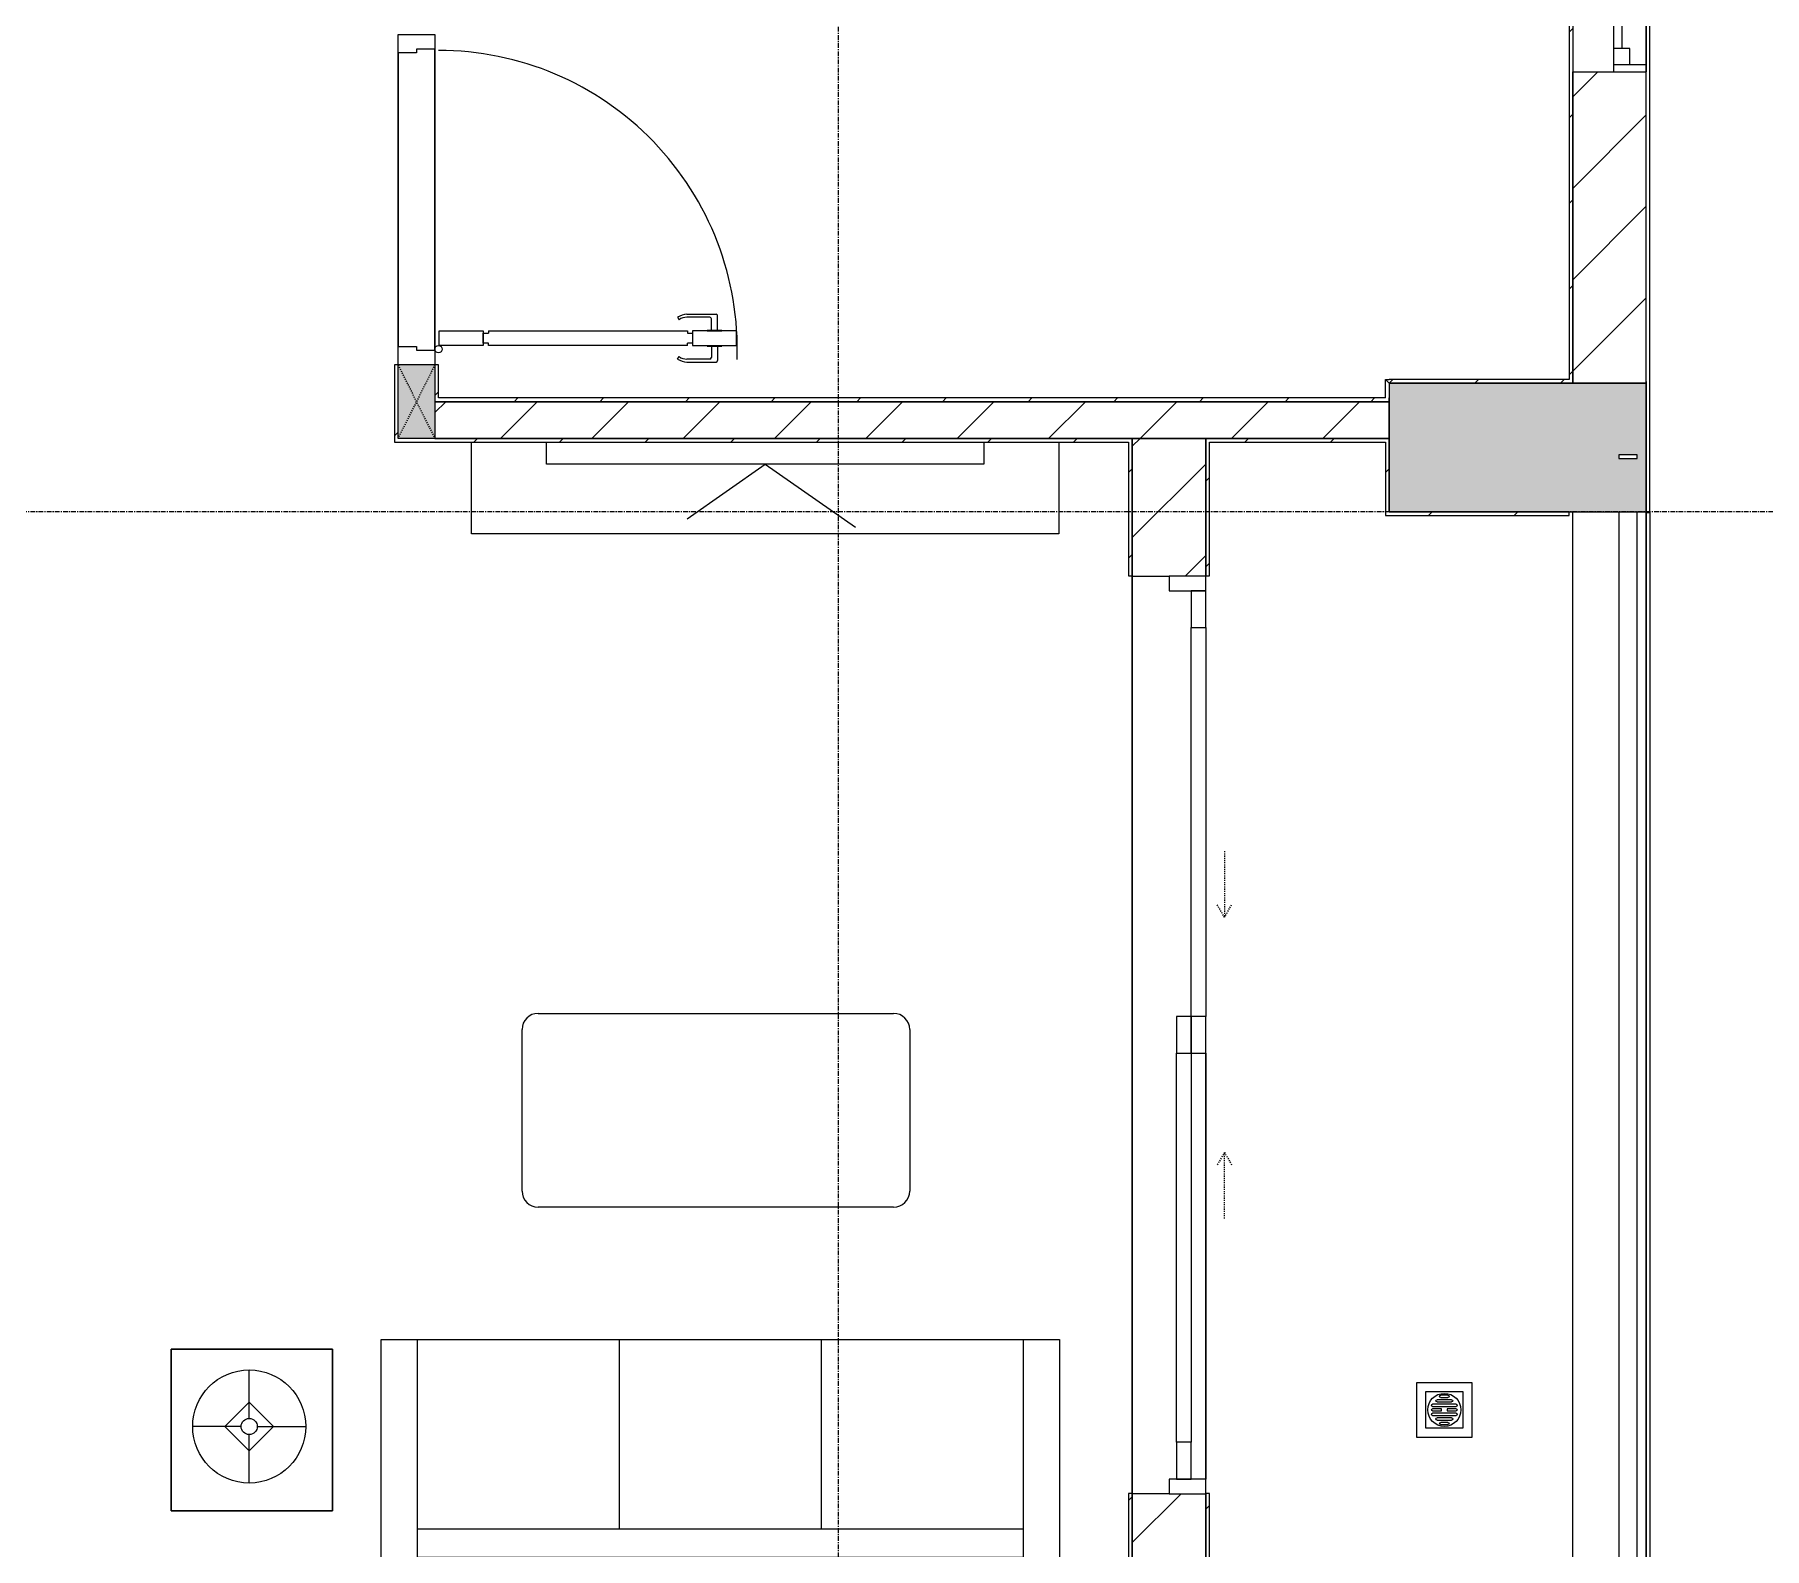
# Model space of a CAD drawing. Header units: millimetres. Extents: x 5356 to 209803, y -16346 to 109894.
# Drawn here: x 50563 to 55274, y 70213 to 74337 of the extents above; entities that cross this region are included whole.
import ezdxf

# ---------------------------------------------------------------- set-up
doc = ezdxf.new("R2010")
doc.units = ezdxf.units.MM
doc.linetypes.add('Dash', pattern=[6, 3, -3])
doc.linetypes.add('Grid Line', pattern=[22.225, 12.7, -3.175, 3.175, -3.175])
for name, color, linetype, lineweight in [('0-1', 7, 'Continuous', 5), ('A-DETL-GENF-1', 9, 'Continuous', 9), ('A-DOOR', 31, 'Continuous', 9), ('A-DOOR-1', 9, 'Continuous', 9), ('A-DOOR-FRAM', 31, 'Continuous', 9), ('A-DOOR-HDLN', 31, 'Dash', 9), ('A-FLOR-1', 9, 'Continuous', 9), ('A-FLOR-HRAL', 11, 'Continuous', 9), ('A-FLOR-HRAL-1', 9, 'Continuous', 9), ('A-GLAZ', 151, 'Continuous', 9), ('A-WALL', 113, 'Continuous', 9), ('A-WALL-1', 253, 'Continuous', 18), ('A-WALL-2', 9, 'Continuous', 9), ('A-WALL-3', 113, 'Continuous', 18), ('A-WALL-PATT-1', 10, 'Continuous', 9), ('A-WALL-PATT-2', 9, 'Continuous', 9), ('A-WALL-PATT-3', 111, 'Continuous', 9), ('I-FURN', 30, 'Continuous', 9), ('I-FURN-1', 9, 'Continuous', 9), ('I-WALL-1', 253, 'Continuous', 18), ('M-EQPM', 50, 'Continuous', 9), ('S-COLS-1', 254, 'Continuous', 5), ('S-COLS-2', 253, 'Continuous', 18), ('S-COLS-3', 9, 'Continuous', 9), ('S-COLS-HDLN-1', 9, 'Dash', 9), ('S-GRID-1', 1, 'Grid Line', 9)]:
    doc.layers.add(name, color=color, linetype=linetype, lineweight=lineweight)
pattern_1 = [(45, (0, 0), (-116.67262, 116.67262), [])]
pattern_2 = [(45, (0, 0), (-124.4508, 124.4508), [])]

# ---------------------------------------------------------------- blocks, each defined once
blk = doc.blocks.new('NCV_TKTC_KET CAU_rvt-1-TKCS_MB ĐỊNH VỊ MỐC TỌA ĐỘ CÔNG TRÌNH')
at = {"layer": 'S-COLS-1'}
h = blk.add_hatch(color=256, dxfattribs=at)
h.paths.add_polyline_path([(54927.6, 73036.9), (54952.6, 73036.9), (54952.6, 73386.9), (54252.6, 73386.9), (54252.6, 73036.9), (54877.6, 73036.9)])
h.paths.add_polyline_path([(54927.6, 73181.9), (54877.6, 73181.9), (54877.6, 73191.9), (54927.6, 73191.9)])
at = {"layer": 'S-COLS-2'}
for p, q in [((54252.6, 73386.9), (54252.6, 73036.9)), ((54952.6, 73386.9), (54252.6, 73386.9)), ((54952.6, 73036.9), (54952.6, 73386.9)), ((54252.6, 73036.9), (54952.6, 73036.9))]:
    blk.add_line(p, q, dxfattribs=at)
blk = doc.blocks.new('Railing - Railing-1037982-TKCS_MB ĐỊNH VỊ MỐC TỌA ĐỘ CÔNG TRÌNH')
at = {"layer": 'A-FLOR-HRAL-1'}
for p, q in [((31334.1, 64136.2), (31344.1, 64136.2)), ((31334.1, 64136.2), (31344.1, 64126.2)), ((31334.1, 64086.2), (31334.1, 64136.2))]:
    blk.add_line(p, q, dxfattribs=at)
blk = doc.blocks.new('DOOR_CW_01 CANH MO-PANEL KINH - DIW_01-900x2200-CỬA GỖ VÂN LAMINATE-553375-TKCS_MB ĐỊNH VỊ MỐC TỌA ĐỘ CÔNG TRÌNH')
at = {"layer": 'A-DETL-GENF-1'}
for p, q in [((-397, -182), (-397, -62)), ((-397, -62), (-357, -62)), ((-357, -62), (-357, -182)), ((-357, -182), (-397, -182)), ((-391, -196), (-391, -182)), ((-391, -182), (-363, -182)), ((-363, -182), (-363, -196)), ((-397, -196), (-391, -196)), ((-397, -738), (-397, -196)), ((-357, -196), (-363, -196)), ((-357, -196), (-357, -738)), ((-442, -737), (-442, -816.5)), ((-434, -799.5), (-434, -737)), ((-433.9, -711.2), (-427.3, -715.8)), ((-397, -738), (-391, -738)), ((-357, -752), (-397, -752)), ((-397, -752), (-397, -872)), ((-391, -752), (-391, -738)), ((-363, -752), (-391, -752)), ((-357, -738), (-363, -738)), ((-363, -738), (-363, -752)), ((-357, -872), (-357, -752)), ((-320.1, -711.2), (-326.7, -715.8)), ((-320, -799.5), (-320, -737)), ((-312, -737), (-312, -816.5)), ((-399, -792.2), (-399, -831.8)), ((-397, -792.2), (-399, -792.2)), ((-397, -792.2), (-397, -831.8)), ((-357, -792.2), (-357, -831.8)), ((-357, -792.2), (-355, -792.2)), ((-355, -792.2), (-355, -831.8)), ((-399, -820.5), (-438, -820.5)), ((-399, -803.5), (-430, -803.5)), ((-399, -831.8), (-397, -831.8)), ((-355, -831.8), (-357, -831.8)), ((-355, -803.5), (-324, -803.5)), ((-355, -820.5), (-316, -820.5)), ((-397, -872), (-357, -872))]:
    blk.add_line(p, q, dxfattribs=at)
blk.add_circle((-407, -60), 10, dxfattribs=at)
for centre, radius, start, end in [((-407, -60), 814, 268, 0), ((-397, -737), 45, 145, 180), ((-397, -737), 37, 145, 180), ((-357, -737), 37, 0, 35), ((-357, -737), 45, 360, 35), ((-430, -799.5), 4, 180, 270), ((-324, -799.5), 4, 270, 0), ((-438, -816.5), 4, 180, 270), ((-316, -816.5), 4, 270, 0)]:
    blk.add_arc(centre, radius, start, end, dxfattribs=at)
at = {"layer": 'A-DOOR-1'}
for p, q in [((-450, -50), (-450, 50)), ((-450, 50), (-400, 50)), ((-400, 50), (-400, 0)), ((400, 0), (400, 50)), ((400, 50), (450, 50)), ((450, 50), (450, -50)), ((-410, 0), (-410, -50)), ((-400, 0), (-410, 0)), ((410, 0), (400, 0)), ((410, -50), (410, 0)), ((-410, -50), (-450, -50)), ((-407, -50), (-382, -50)), ((450, -50), (410, -50))]:
    blk.add_line(p, q, dxfattribs=at)
blk = doc.blocks.new('G1_SOF - BO TRU - 100x200-V127-TKCS_MB ĐỊNH VỊ MỐC TỌA ĐỘ CÔNG TRÌNH')
at = {"layer": 'S-COLS-3'}
blk.add_hatch(color=256, dxfattribs=at).paths.add_polyline_path([(50, 100), (-50, 100), (-50, -100), (50, -100)])
at = {"layer": 'S-COLS-2'}
for p, q in [((-50, 100), (50, 100)), ((-50, -100), (-50, 100)), ((50, 100), (50, -100))]:
    blk.add_line(p, q, dxfattribs=at)
at = {"layer": 'S-COLS-HDLN-1'}
for p, q in [((50, -100), (-50, 100)), ((-50, -100), (50, 100))]:
    blk.add_line(p, q, dxfattribs=at)
blk = doc.blocks.new('LOBBY_SOFA_1 - LOBBY_SOFA_1-V142-TKCS_MB ĐỊNH VỊ MỐC TỌA ĐỘ CÔNG TRÌNH')
at = {"layer": 'I-FURN'}
for p, q in [((-2128.3, 1548.5), (-1160.3, 1548.5)), ((-2172.3, 1064.5), (-2172.3, 1504.5)), ((-1116.3, 1504.5), (-1116.3, 1064.5)), ((-1160.3, 1020.5), (-2128.3, 1020.5)), ((-2556, 660), (-708, 660)), ((-2556, 0), (-2556, 660)), ((-2457, 66), (-2457, 660)), ((-1907, 143), (-1907, 660)), ((-1357, 143), (-1357, 660)), ((-807, 660), (-807, 66)), ((-708, 660), (-708, 0)), ((-2688.2, 633.5), (-3128.2, 633.5)), ((-3128.2, 633.5), (-3128.2, 193.5)), ((-2688.2, 193.5), (-2688.2, 633.5)), ((-2915.4, 445), (-2915.4, 577)), ((-2981.4, 423), (-2915.4, 489)), ((-2915.4, 489), (-2849.4, 423)), ((-2937.4, 423), (-3069.4, 423)), ((-2915.4, 357), (-2981.4, 423)), ((-2849.4, 423), (-2915.4, 357)), ((-2915.4, 269), (-2915.4, 401)), ((-2893.4, 423), (-2761.4, 423)), ((-3128.2, 193.5), (-2688.2, 193.5)), ((-807, 143), (-2457, 143)), ((-807, 66), (-2457, 66)), ((-1320, 0), (-2556, 0))]:
    blk.add_line(p, q, dxfattribs=at)
for radius in [154, 22]:
    blk.add_circle((-2915.4, 423), radius, dxfattribs=at)
for centre, start, end in [((-2128.3, 1504.5), 90, 180), ((-1160.3, 1504.5), 0, 90), ((-2128.3, 1064.5), 180, 270), ((-1160.3, 1064.5), 270, 0)]:
    blk.add_arc(centre, 44, start, end, dxfattribs=at)
at = {"layer": 'I-FURN-1'}
for p, q in [((-2128.3, 1548.5), (-1160.3, 1548.5)), ((-2172.3, 1064.5), (-2172.3, 1504.5)), ((-1116.3, 1504.5), (-1116.3, 1064.5)), ((-1160.3, 1020.5), (-2128.3, 1020.5)), ((-2556, 660), (-708, 660)), ((-2556, 0), (-2556, 660)), ((-708, 660), (-708, 0)), ((-3128.2, 633.5), (-2688.2, 633.5)), ((-3128.2, 193.5), (-3128.2, 633.5)), ((-2688.2, 633.5), (-2688.2, 193.5)), ((-2688.2, 193.5), (-3128.2, 193.5)), ((-1320, 0), (-2556, 0))]:
    blk.add_line(p, q, dxfattribs=at)
for centre, start, end in [((-2128.3, 1504.5), 90, 180), ((-1160.3, 1504.5), 0, 90), ((-2128.3, 1064.5), 180, 270), ((-1160.3, 1064.5), 270, 0)]:
    blk.add_arc(centre, 44, start, end, dxfattribs=at)
blk = doc.blocks.new('RES_BAN AN - RES_BAN AN-850636-TKCS_MB ĐỊNH VỊ MỐC TỌA ĐỘ CÔNG TRÌNH')
at = {"layer": 'I-FURN-1'}
for p, q in [((0, 250), (1600, 250)), ((0, 0), (0, 250)), ((1600, 250), (1600, 0))]:
    blk.add_line(p, q, dxfattribs=at)
blk = doc.blocks.new('KE TIVI-2 - KE TIVI-2-850637-TKCS_MB ĐỊNH VỊ MỐC TỌA ĐỘ CÔNG TRÌNH')
at = {"layer": 'I-FURN-1'}
for p, q in [((0, 60), (-245.7, 232.1)), ((213, 209.1), (0, 60)), ((-595.6, 60), (595.6, 60)), ((-595.6, 0), (-595.6, 60)), ((595.6, 60), (595.6, 0))]:
    blk.add_line(p, q, dxfattribs=at)
blk = doc.blocks.new('NCV_TKTC_TANG 1_rvt-1-TKCS_MB ĐỊNH VỊ MỐC TỌA ĐỘ CÔNG TRÌNH')
at = {"layer": 'A-WALL-PATT-1'}
h = blk.add_hatch(dxfattribs=at)
h.set_pattern_fill('FP_2', color=256, style=0, pattern_type=2)
h.set_pattern_definition(pattern_2)
h.paths.add_polyline_path([(53773.8, 73236.9), (54252.6, 73236.9), (54252.6, 73336.9), (51652.6, 73336.9), (51652.6, 73236.9), (52563.4, 73236.9)])
at = {"layer": 'A-WALL-PATT-2'}
h = blk.add_hatch(dxfattribs=at)
h.set_pattern_fill('FP_3', color=256, style=0, pattern_type=2)
h.set_pattern_definition(pattern_1)
h.paths.add_polyline_path([(51542.6, 73226.9), (51552.6, 73226.9), (51552.6, 73436.9), (51542.6, 73436.9), (51542.6, 73236.9)])
h.paths.add_polyline_path([(51542.6, 74336.9), (51552.6, 74336.9), (51552.6, 76436.9), (51542.6, 76436.9), (51542.6, 74344.9)])
h = blk.add_hatch(dxfattribs=at)
h.set_pattern_fill('FP_3', color=256, style=0, pattern_type=2)
h.set_pattern_definition(pattern_1)
h.paths.add_polyline_path([(51662.6, 73346.9), (51662.6, 73436.9), (51652.6, 73436.9), (51652.6, 73346.9)])
h.paths.add_polyline_path([(51652.6, 74336.9), (51662.6, 74336.9), (51662.6, 76426.9), (51652.6, 76426.9), (51652.6, 74389.4)])
h = blk.add_hatch(dxfattribs=at)
h.set_pattern_fill('FP_3', color=256, style=0, pattern_type=2)
h.set_pattern_definition(pattern_1)
h.paths.add_polyline_path([(54752.6, 73386.9), (54752.6, 76426.9), (54742.6, 76426.9), (54742.6, 73386.9)])
h = blk.add_hatch(dxfattribs=at)
h.set_pattern_fill('FP_3', color=256, style=0, pattern_type=2)
h.set_pattern_definition(pattern_1)
h.paths.add_polyline_path([(54252.6, 73386.9), (54742.6, 73386.9), (54742.6, 73396.9), (54252.6, 73396.9)])
h = blk.add_hatch(dxfattribs=at)
h.set_pattern_fill('FP_3', color=256, style=0, pattern_type=2)
h.set_pattern_definition(pattern_1)
h.paths.add_polyline_path([(52563.4, 73336.9), (54252.6, 73336.9), (54252.6, 73346.9), (51652.6, 73346.9), (51652.6, 73336.9)])
h = blk.add_hatch(dxfattribs=at)
h.set_pattern_fill('FP_3', color=256, style=0, pattern_type=2)
h.set_pattern_definition(pattern_1)
h.paths.add_polyline_path([(53552.6, 73226.9), (53552.6, 73236.9), (51552.6, 73236.9), (51552.6, 73226.9), (53542.6, 73226.9)])
h = blk.add_hatch(dxfattribs=at)
h.set_pattern_fill('FP_3', color=256, style=0, pattern_type=2)
h.set_pattern_definition(pattern_1)
h.paths.add_polyline_path([(53542.6, 70121.9), (53552.6, 70121.9), (53552.6, 70362.4), (53542.6, 70362.4)])
h.paths.add_polyline_path([(53542.6, 72862.4), (53552.6, 72862.4), (53552.6, 73226.9), (53542.6, 73226.9)])
h = blk.add_hatch(dxfattribs=at)
h.set_pattern_fill('FP_3', color=256, style=0, pattern_type=2)
h.set_pattern_definition(pattern_1)
h.paths.add_polyline_path([(53752.6, 73226.9), (54252.6, 73226.9), (54252.6, 73236.9), (53752.6, 73236.9)])
h = blk.add_hatch(dxfattribs=at)
h.set_pattern_fill('FP_3', color=256, style=0, pattern_type=2)
h.set_pattern_definition(pattern_1)
h.paths.add_polyline_path([(53752.6, 69961.9), (53762.6, 69961.9), (53762.6, 70362.4), (53752.6, 70361.9)])
h.paths.add_polyline_path([(53762.6, 72862.4), (53762.6, 73226.9), (53752.6, 73226.9), (53752.6, 72862.4)])
h = blk.add_hatch(dxfattribs=at)
h.set_pattern_fill('FP_3', color=256, style=0, pattern_type=2)
h.set_pattern_definition(pattern_1)
h.paths.add_polyline_path([(54242.6, 73036.9), (54252.6, 73036.9), (54252.6, 73226.9), (54242.6, 73226.9)])
h = blk.add_hatch(dxfattribs=at)
h.set_pattern_fill('FP_3', color=256, style=0, pattern_type=2)
h.set_pattern_definition(pattern_1)
h.paths.add_polyline_path([(54242.6, 73026.9), (54742.6, 73026.9), (54742.6, 73036.9), (54242.6, 73036.9)])
at = {"layer": 'A-FLOR-1'}
for p, q in [((51552.6, 73486.9), (51552.6, 74286.9)), ((51552.6, 74286.9), (51552.6, 73486.9)), ((51652.6, 74296.9), (51652.6, 73476.9)), ((51652.6, 73476.9), (51652.6, 74296.9)), ((53552.6, 70362.4), (53552.6, 72861.9)), ((53652.6, 72860.3), (53552.6, 72860.3)), ((53552.6, 72860.3), (53552.6, 70362.4)), ((53752.6, 70401.9), (53752.6, 71561.9))]:
    blk.add_line(p, q, dxfattribs=at)
at = {"layer": 'A-WALL-1'}
for p, q in [((54252.6, 73336.9), (51652.6, 73336.9)), ((54252.6, 73236.9), (54252.6, 73336.9)), ((51652.6, 73236.9), (54252.6, 73236.9))]:
    blk.add_line(p, q, dxfattribs=at)
at = {"layer": 'A-WALL-2'}
for p, q in [((51552.6, 73486.9), (51552.6, 74286.9)), ((51652.6, 74296.9), (51652.6, 73476.9))]:
    blk.add_line(p, q, dxfattribs=at)
at = {"layer": 'I-WALL-1'}
for p, q in [((54742.6, 76426.9), (54742.6, 73396.9)), ((54752.6, 73386.9), (54752.6, 74235.3)), ((51542.6, 73436.9), (51542.6, 73226.9)), ((51552.6, 73436.9), (51542.6, 73436.9)), ((51662.6, 73436.9), (51652.6, 73436.9)), ((51662.6, 73346.9), (51662.6, 73436.9)), ((54742.6, 73396.9), (54252.6, 73396.9)), ((54252.6, 73386.9), (54742.6, 73386.9)), ((54742.6, 73386.9), (54752.6, 73386.9)), ((51652.6, 73336.9), (54252.6, 73336.9)), ((54242.6, 73346.9), (51662.6, 73346.9)), ((54252.6, 73336.9), (54252.6, 73346.9)), ((51542.6, 73226.9), (51552.6, 73226.9)), ((51552.6, 73226.9), (53542.6, 73226.9)), ((53552.6, 73236.9), (51652.6, 73236.9)), ((53542.6, 73226.9), (53542.6, 72862.4)), ((53552.6, 73226.9), (53552.6, 73236.9)), ((53552.6, 72862.4), (53552.6, 73226.9)), ((54252.6, 73236.9), (53752.6, 73236.9)), ((53752.6, 73236.9), (53752.6, 73226.9)), ((53752.6, 73226.9), (53752.6, 72862.4)), ((53762.6, 73226.9), (54242.6, 73226.9)), ((53762.6, 72862.4), (53762.6, 73226.9)), ((54242.6, 73226.9), (54242.6, 73036.9)), ((54252.6, 73226.9), (54252.6, 73236.9)), ((54252.6, 73036.9), (54252.6, 73226.9)), ((54242.6, 73036.9), (54242.6, 73026.9)), ((54742.6, 73036.9), (54252.6, 73036.9)), ((54742.6, 73026.9), (54742.6, 73036.9)), ((54242.6, 73026.9), (54742.6, 73026.9)), ((53542.6, 72862.4), (53552.6, 72862.4)), ((53752.6, 72862.4), (53762.6, 72862.4)), ((53542.6, 70362.4), (53542.6, 70121.9)), ((53552.6, 70362.4), (53542.6, 70362.4)), ((53552.6, 70121.9), (53552.6, 70362.4)), ((53762.6, 70362.4), (53752.6, 70362.4)), ((53752.6, 70361.9), (53752.6, 69961.9)), ((53762.6, 69971.9), (53762.6, 70362.4))]:
    blk.add_line(p, q, dxfattribs=at)
at = {"layer": 'A-DOOR-1', "rotation": 90.0000000000008}
blk.add_blockref('DOOR_CW_01 CANH MO-PANEL KINH - DIW_01-900x2200-CỬA GỖ VÂN LAMINATE-553375-TKCS_MB ĐỊNH VỊ MỐC TỌA ĐỘ CÔNG TRÌNH', (51602.6, 73886.9), dxfattribs=at)
at = {"layer": 'A-FLOR-HRAL-1'}
blk.add_blockref('Railing - Railing-1037982-TKCS_MB ĐỊNH VỊ MỐC TỌA ĐỘ CÔNG TRÌNH', (22908.5, 9260.7), dxfattribs=at)
at = {"layer": 'I-FURN-1', "rotation": 180}
for name, p in [('RES_BAN AN - RES_BAN AN-850636-TKCS_MB ĐỊNH VỊ MỐC TỌA ĐỘ CÔNG TRÌNH', (53352.9, 73226.9)), ('KE TIVI-2 - KE TIVI-2-850637-TKCS_MB ĐỊNH VỊ MỐC TỌA ĐỘ CÔNG TRÌNH', (52552.9, 73226.9))]:
    blk.add_blockref(name, p, dxfattribs=at)
at = {"layer": 'I-FURN-1'}
blk.add_blockref('LOBBY_SOFA_1 - LOBBY_SOFA_1-V142-TKCS_MB ĐỊNH VỊ MỐC TỌA ĐỘ CÔNG TRÌNH', (54062.6, 70121.9), dxfattribs=at)
at = {"layer": 'S-COLS-3', "rotation": 180}
blk.add_blockref('G1_SOF - BO TRU - 100x200-V127-TKCS_MB ĐỊNH VỊ MỐC TỌA ĐỘ CÔNG TRÌNH', (51602.6, 73336.9), dxfattribs=at)
blk = doc.blocks.new('1_FAMILY RVT - W01-WxH 1400x1400xmm-389822-TKCS_MB ĐỊNH VỊ MỐC TỌA ĐỘ CÔNG TRÌNH')
at = {"layer": 'A-GLAZ'}
for p, q in [((248.4, 172.39), (299.2, 197.79)), ((248.4, 172.39), (299.2, 146.99)), ((248.4, 172.39), (451.6, 172.39)), ((-700, 96.19), (-700, -103.81)), ((700, 96.19), (-700, 96.19)), ((-700, 96.19), (-636.5, 96.19)), ((-680.95, 96.19), (-680.95, 7.29)), ((-636.5, 96.19), (-22.225, 96.19)), ((-636.5, 96.19), (-636.5, 51.74)), ((-22.225, 7.29), (-22.225, 96.19)), ((-22.225, 96.19), (22.225, 96.19)), ((22.225, 96.19), (680.95, 96.19)), ((22.225, 96.19), (22.225, 7.29)), ((680.95, 96.19), (700, 96.19)), ((680.95, 96.19), (680.95, 7.29)), ((700, -103.81), (700, 96.19)), ((-636.5, 51.74), (-680.95, 51.74)), ((-636.5, 73.965), (-22.225, 73.965)), ((22.225, 51.74), (-22.225, 51.74)), ((636.5, 51.74), (636.5, 7.29)), ((680.95, 51.74), (636.5, 51.74)), ((-700, 7.29), (-680.95, 7.29)), ((-680.95, 7.29), (-22.225, 7.29)), ((-22.225, 7.29), (22.225, 7.29)), ((22.225, 29.515), (636.5, 29.515)), ((22.225, 7.29), (636.5, 7.29)), ((636.5, 7.29), (700, 7.29)), ((-700, -103.81), (700, -103.81))]:
    blk.add_line(p, q, dxfattribs=at)
blk = doc.blocks.new('Railing - 50 x 10mm-1251311-TKCS_MB ĐỊNH VỊ MỐC TỌA ĐỘ CÔNG TRÌNH')
at = {"layer": 'A-FLOR-HRAL'}
for p, q in [((25, 5), (-25, 5)), ((-25, 5), (-25, -5)), ((25, -5), (25, 5)), ((-25, -5), (25, -5))]:
    blk.add_line(p, q, dxfattribs=at)
blk = doc.blocks.new('Railing - Railing-1598455-TKCS_MB ĐỊNH VỊ MỐC TỌA ĐỘ CÔNG TRÌNH')
at = {"layer": 'A-FLOR-HRAL'}
for p, q in [((54877.6, 73036.9), (54877.6, 69966.9)), ((54927.6, 69966.9), (54927.6, 73036.9))]:
    blk.add_line(p, q, dxfattribs=at)
for p in [(54902.6, 73186.9), (54902.6, 69961.9)]:
    blk.add_blockref('Railing - 50 x 10mm-1251311-TKCS_MB ĐỊNH VỊ MỐC TỌA ĐỘ CÔNG TRÌNH', p)
blk = doc.blocks.new('TKTC_XREF_251221_MB TANG 1 - TKTC_XREF_260130_MB TANG 1_dwg_THU NUOC - THU NUOC-444531-TKCS_MB TẦNG 1-4202124-TKCS_MB ĐỊNH VỊ MỐC TỌA ĐỘ CÔNG TRÌNH')
at = {"layer": 'M-EQPM'}
for p, q in [((-23.3, 10.8), (40.9, 10.8)), ((40.9, 4.8), (-23.3, 4.8)), ((-11, 23.3), (28.5, 23.3)), ((28.5, 17.3), (-11, 17.3)), ((-1.1, 35.6), (18.5, 35.6)), ((18.5, 29.6), (-1.1, 29.6)), ((-23.3, -13.6), (40.9, -13.6)), ((40.9, -19.6), (-23.3, -19.6)), ((-11, -26.1), (28.5, -26.1)), ((28.5, -32.1), (-11, -32.1)), ((-1.1, -38.5), (18.5, -38.5)), ((18.5, -44.5), (-1.1, -44.5))]:
    blk.add_line(p, q, dxfattribs=at)
at = {"layer": 'M-EQPM', "flags": 128}
for points in [[(83.7, -79.4), (83.7, 70.6), (-66.3, 70.6), (-66.3, -79.4)], [(58.7, -54.4), (58.7, 45.6), (-41.3, 45.6), (-41.3, -54.4)]]:
    blk.add_lwpolyline(points, close=True, dxfattribs=at)
for points in [[(-23.3, -1.2), (0.7, -1.2), (0.7, -7.2), (-23.3, -7.2)], [(40.9, -7.2), (16.7, -7.2), (16.7, -1.2), (40.9, -1.2)]]:
    blk.add_lwpolyline(points, dxfattribs=at)
at = {"layer": 'M-EQPM'}
for centre, radius, start, end in [((8.7, -4.4), 45, 360, 180), ((8.7, -4.4), 45, 360, 180), ((-23.3, 7.8), 3, 90, 270), ((-11, 20.3), 3, 90, 270), ((-1.1, 32.6), 3, 90, 270), ((18.5, 32.6), 3, 270, 90), ((28.5, 20.3), 3, 270, 90), ((40.9, 7.8), 3, 270, 90), ((8.7, -4.4), 45, 180, 360), ((8.7, -4.4), 45, 180, 360), ((-23.3, -4.2), 3, 90, 270), ((-23.3, -16.6), 3, 90, 270), ((-11, -29.1), 3, 90, 270), ((-1.1, -41.5), 3, 90, 270), ((18.5, -41.5), 3, 270, 90), ((28.5, -29.1), 3, 270, 90), ((40.9, -4.2), 3, 270, 90), ((40.9, -16.6), 3, 270, 90)]:
    blk.add_arc(centre, radius, start, end, dxfattribs=at)
blk = doc.blocks.new('TKTC_XREF_251221_MB TANG 1 - TKTC_XREF_260130_MB TANG 1_dwg-4202109-TKCS_MB ĐỊNH VỊ MỐC TỌA ĐỘ CÔNG TRÌNH')
at = {"extrusion": (0, 0, -1), "zscale": -1}
blk.add_blockref('TKTC_XREF_251221_MB TANG 1 - TKTC_XREF_260130_MB TANG 1_dwg_THU NUOC - THU NUOC-444531-TKCS_MB TẦNG 1-4202124-TKCS_MB ĐỊNH VỊ MỐC TỌA ĐỘ CÔNG TRÌNH', (148740.4, -330752), dxfattribs=at)
blk = doc.blocks.new('TKTC_XREF_251221_MB TANG 1 - TKTC_XREF_251221_MB TANG 1-2038492-TKCS_MB ĐỊNH VỊ MỐC TỌA ĐỘ CÔNG TRÌNH')
blk.add_blockref('TKTC_XREF_251221_MB TANG 1 - TKTC_XREF_260130_MB TANG 1_dwg-4202109-TKCS_MB ĐỊNH VỊ MỐC TỌA ĐỘ CÔNG TRÌNH', (169499.1, 384109.7))
blk = doc.blocks.new('DEG_02-DEG_03 - DEG_02-2500x2400mm-CỬA ĐI 02 CÁNH TRƯỢT-625766-TKCS_MB ĐỊNH VỊ MỐC TỌA ĐỘ CÔNG TRÌNH')
at = {"layer": 'A-DOOR'}
for p, q in [((-1110, 100), (-1210, 100)), ((-1210, 100), (-1210, 60)), ((-1110, 60), (-1110, 100)), ((-1110, 100), (-50, 100)), ((50, 100), (-50, 100)), ((-50, 100), (-50, 60)), ((50, 60), (50, 100)), ((-1210, 60), (-1110, 60)), ((-50, 60), (-1110, 60)), ((50, 60), (-50, 60)), ((-50, 60), (-50, 20)), ((-50, 60), (50, 60)), ((50, 20), (50, 60)), ((50, 60), (1110, 60)), ((1210, 60), (1110, 60)), ((1110, 60), (1110, 20)), ((1210, 20), (1210, 60)), ((-50, 20), (50, 20)), ((1110, 20), (50, 20)), ((1110, 20), (1210, 20))]:
    blk.add_line(p, q, dxfattribs=at)
at = {"layer": 'A-DOOR-FRAM'}
for p, q in [((-1210, 100), (-1250, 100)), ((-1250, 100), (-1250, 0)), ((-1210, 0), (-1210, 100)), ((1250, 100), (1210, 100)), ((1210, 100), (1210, 0)), ((1250, 0), (1250, 100)), ((-1250, 0), (-1210, 0)), ((1210, 0), (1250, 0))]:
    blk.add_line(p, q, dxfattribs=at)
at = {"layer": 'A-DOOR-HDLN'}
for p, q in [((-500.4, 151.1), (-320.4, 151.1)), ((-320.4, 151.1), (-355, 171.1)), ((-320.4, 151.1), (-355, 131.1)), ((320.4, 151.1), (355, 171.1)), ((320.4, 151.1), (355, 131.1)), ((500.4, 151.1), (320.4, 151.1))]:
    blk.add_line(p, q, dxfattribs=at)

msp = doc.modelspace()

# ---------------------------------------------------------------- hatches: boundary and pattern name
at = {"layer": 'A-WALL-PATT-3'}
h = msp.add_hatch(dxfattribs=at)
h.set_pattern_fill('FP_1', color=256, style=0, pattern_type=2)
h.set_pattern_definition(pattern_2)
h.paths.add_polyline_path([(54952.6, 73386.9), (54952.6, 74235.3), (54752.6, 74235.3), (54752.6, 73386.9)])
h.paths.add_polyline_path([(54952.6, 75635.3), (54952.6, 76336.9), (54752.6, 76336.9), (54752.6, 75635.3), (54800.2, 75635.3)])
h = msp.add_hatch(dxfattribs=at)
h.set_pattern_fill('FP_1', color=256, style=0, pattern_type=2)
h.set_pattern_definition(pattern_2)
h.paths.add_polyline_path([(53552.6, 69961.9), (53752.6, 69961.9), (53752.6, 70361.9), (53552.6, 70361.9)])
h.paths.add_polyline_path([(53552.6, 72861.9), (53752.6, 72861.9), (53752.6, 73236.9), (53552.6, 73236.9), (53552.6, 72901.9)])

# ---------------------------------------------------------------- linework, layer by layer
at = {"layer": 'A-WALL'}
for p, q in [((54952.6, 73391.9), (54952.6, 74235.3)), ((54752.6, 69961.9), (54752.6, 73036.9)), ((54952.6, 73035.3), (54952.6, 69961.9)), ((54952.6, 69961.9), (54952.6, 73035.3)), ((54962.6, 73035.3), (54962.6, 69961.8)), ((53552.6, 70362.4), (53552.6, 72861.9)), ((53752.6, 71561.9), (53752.6, 70401.9))]:
    msp.add_line(p, q, dxfattribs=at)
at = {"layer": 'A-WALL-3'}
for p, q in [((54962.6, 73035.3), (54962.6, 76546.9)), ((54752.6, 74235.3), (54752.6, 73386.9)), ((54752.6, 73386.9), (54952.6, 73386.9)), ((54952.6, 73391.9), (54952.6, 73035.3)), ((53552.6, 73236.9), (53552.6, 72861.9)), ((53752.6, 73236.9), (53552.6, 73236.9)), ((53752.6, 72861.9), (53752.6, 73236.9)), ((54952.6, 73035.3), (54962.6, 73035.3)), ((53552.6, 72861.9), (53652.6, 72861.9)), ((53552.6, 70361.9), (53552.6, 69961.9)), ((53652.6, 70361.9), (53552.6, 70361.9)), ((53752.6, 69961.9), (53752.6, 70361.9))]:
    msp.add_line(p, q, dxfattribs=at)
at = {"layer": 'S-GRID-1'}
for p, q in [((52752.6, 20960.6), (52752.6, 80482.7)), ((54952.6, 20960.6), (54952.6, 80482.7)), ((131551.8, 73036.9), (29351.8, 73036.9))]:
    msp.add_line(p, q, dxfattribs=at)

# ---------------------------------------------------------------- block references
at = {"layer": '0-1'}
for name in ['NCV_TKTC_KET CAU_rvt-1-TKCS_MB ĐỊNH VỊ MỐC TỌA ĐỘ CÔNG TRÌNH', 'NCV_TKTC_TANG 1_rvt-1-TKCS_MB ĐỊNH VỊ MỐC TỌA ĐỘ CÔNG TRÌNH']:
    msp.add_blockref(name, (0, 0), dxfattribs=at)
at = {"layer": 'A-DOOR', "rotation": 269.9999999999998}
msp.add_blockref('DEG_02-DEG_03 - DEG_02-2500x2400mm-CỬA ĐI 02 CÁNH TRƯỢT-625766-TKCS_MB ĐỊNH VỊ MỐC TỌA ĐỘ CÔNG TRÌNH', (53652.6, 71611.9), dxfattribs=at)
at = {"layer": 'A-FLOR-HRAL'}
msp.add_blockref('Railing - Railing-1598455-TKCS_MB ĐỊNH VỊ MỐC TỌA ĐỘ CÔNG TRÌNH', (0, 0), dxfattribs=at)
at = {"layer": 'A-GLAZ', "rotation": 269.9999999999998}
msp.add_blockref('1_FAMILY RVT - W01-WxH 1400x1400xmm-389822-TKCS_MB ĐỊNH VỊ MỐC TỌA ĐỘ CÔNG TRÌNH', (54856.4, 74935.3), dxfattribs=at)
at = {"layer": 'M-EQPM'}
msp.add_blockref('TKTC_XREF_251221_MB TANG 1 - TKTC_XREF_251221_MB TANG 1-2038492-TKCS_MB ĐỊNH VỊ MỐC TỌA ĐỘ CÔNG TRÌNH', (33652.6, 17236.9), dxfattribs=at)

doc.saveas('drawing.dxf')
